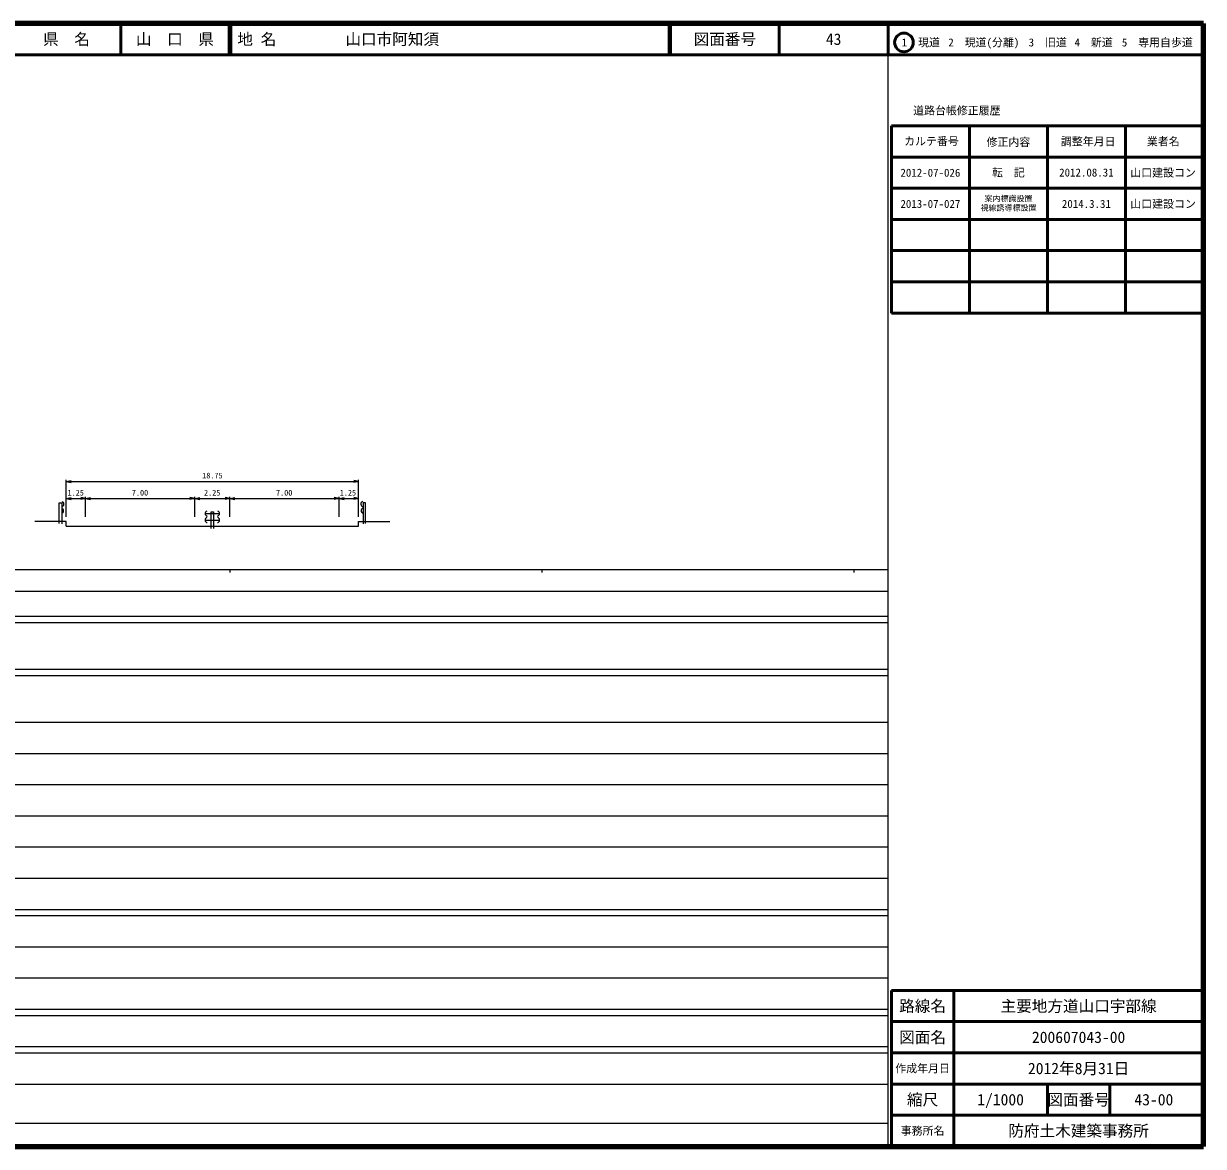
# Model space of a CAD drawing. Units: millimetres, scale not verified. Extents: x 40000 to 680000, y 20000 to 380000.
# Drawn here: x 301884 to 680000, y 20000 to 380000 of the extents above; entities that cross this region are included whole.
import ezdxf
from ezdxf.enums import TextEntityAlignment as Align

# ---------------------------------------------------------------- set-up
doc = ezdxf.new("R2010")
doc.units = ezdxf.units.MM
doc.header["$LTSCALE"] = 1000
for name, color, linetype, lineweight in [('M-BGD', 7, 'Continuous', 25), ('M-STR-HTXT', 7, 'Continuous', 13), ('M-TTL', 2, 'Continuous', 140), ('M-TTL-BAND', 7, 'Continuous', 25), ('M-TTL-FRAM', 2, 'Continuous', 50), ('M-TTL-LINE', 7, 'Continuous', 50)]:
    doc.layers.add(name, color=color, linetype=linetype, lineweight=lineweight)
doc.layers.add('M-TTL-TXT', color=7, linetype='Continuous')
doc.styles.add('ＭＳ ゴシック', font='')
doc.styles.get('ＭＳ ゴシック').set_extended_font_data('MS Gothic')

msp = doc.modelspace()

# ---------------------------------------------------------------- linework, layer by layer
at = {"layer": 'M-BGD'}
for p, q in [((315517, 220351), (305517, 220351)), ((315517, 218887), (315517, 220351)), ((360043, 222902), (364710, 222902)), ((360043, 220821), (364710, 220821)), ((409267, 218887), (409267, 220351)), ((409267, 220351), (419267, 220351)), ((315517, 218887), (409267, 218887))]:
    msp.add_line(p, q, dxfattribs=at)
for points in [[(313319, 219703), (313319, 226338), (314106, 226338), (314106, 219628)], [(362011, 218164), (362011, 223442), (362798, 223442), (362798, 218164)], [(411465, 219703), (411465, 226338), (410678, 226338), (410678, 219628)]]:
    msp.add_lwpolyline(points, dxfattribs=at)
for centre, start, end in [((313999, 225925), 277.44639, 74.57178), ((313899, 223792), 284.5291, 74.57178), ((360867, 222902), 105.42822, 262.55361), ((363886, 222902), 277.44639, 74.57178), ((410785, 225925), 105.42822, 262.55361), ((410885, 223792), 105.42822, 255.4709), ((360867, 220821), 105.42822, 262.55361), ((363886, 220821), 277.44639, 74.57178)]:
    msp.add_arc(centre, 824, start, end, dxfattribs=at)
at = {"layer": 'M-STR-HTXT'}
for p, q in [((315517, 221815), (315517, 233728)), ((315517, 233228), (317080, 233540)), ((315517, 233228), (409267, 233228)), ((315517, 233228), (317080, 232915)), ((409267, 233228), (407705, 233540)), ((409267, 233228), (407705, 232915)), ((409267, 221815), (409267, 233728)), ((315517, 227729), (317080, 228041)), ((315517, 227729), (317080, 227416)), ((315638, 227729), (321767, 227729)), ((321767, 227729), (320205, 228041)), ((321767, 227729), (320205, 227416)), ((321767, 221815), (321767, 228228)), ((321767, 227729), (323330, 228041)), ((321767, 227729), (323330, 227416)), ((321786, 227729), (356888, 227729)), ((356767, 227729), (355205, 228041)), ((356767, 227729), (355205, 227416)), ((356767, 221815), (356767, 228228)), ((356767, 227729), (358330, 228041)), ((356767, 227729), (358330, 227416)), ((356874, 227729), (368036, 227729)), ((368017, 227729), (366455, 228041)), ((368017, 227729), (366455, 227416)), ((368017, 221815), (368017, 228228)), ((368017, 227729), (369580, 228041)), ((368017, 227729), (369580, 227416)), ((368127, 227729), (403017, 227729)), ((403017, 227729), (401455, 228041)), ((403017, 227729), (401455, 227416)), ((403017, 221815), (403017, 228228)), ((403017, 227729), (404580, 228041)), ((403017, 227729), (409267, 227729)), ((403017, 227729), (404580, 227416)), ((409267, 227729), (407705, 228041)), ((409267, 227729), (407705, 227416))]:
    msp.add_line(p, q, dxfattribs=at)
at = {"layer": 'M-TTL'}
for p, q in [((680000, 380000), (40000, 380000)), ((680000, 20000), (680000, 380000)), ((40000, 20000), (680000, 20000))]:
    msp.add_line(p, q, dxfattribs=at)
at = {"layer": 'M-TTL-BAND'}
for p, q in [((579000, 20000), (579000, 370000)), ((40000, 205000), (579000, 205000)), ((368000, 205000), (368000, 204000)), ((468000, 205000), (468000, 204000)), ((568000, 205000), (568000, 204000)), ((68000, 198000), (579000, 198000)), ((40000, 190000), (579000, 190000)), ((40000, 188000), (579000, 188000)), ((40000, 173000), (579000, 173000)), ((40000, 171000), (579000, 171000)), ((40000, 156000), (579000, 156000)), ((46000, 146000), (579000, 146000)), ((52000, 136000), (579000, 136000)), ((46000, 126000), (579000, 126000)), ((52000, 116000), (579000, 116000)), ((46000, 106000), (579000, 106000)), ((40000, 96000), (579000, 96000)), ((40000, 94000), (579000, 94000)), ((49000, 84000), (579000, 84000)), ((40000, 74000), (579000, 74000)), ((40000, 64000), (579000, 64000)), ((40000, 62000), (579000, 62000)), ((40000, 52000), (579000, 52000)), ((40000, 50000), (579000, 50000)), ((40000, 40000), (579000, 40000)), ((68000, 27500), (579000, 27500))]:
    msp.add_line(p, q, dxfattribs=at)
at = {"layer": 'M-TTL-FRAM'}
for p, q in [((580000, 347197), (580000, 287197)), ((580000, 347197), (680000, 347197)), ((580000, 287197), (680000, 287197)), ((680000, 70000), (580000, 70000)), ((580000, 70000), (580000, 20000))]:
    msp.add_line(p, q, dxfattribs=at)
at = {"layer": 'M-TTL-LINE'}
for p, q in [((333000, 380000), (333000, 370000)), ((367750, 380000), (367750, 370000)), ((368250, 380000), (368250, 370000)), ((508747, 380000), (508747, 370000)), ((509247, 380000), (509247, 370000)), ((543997, 380000), (543997, 370000)), ((579000, 380000), (579000, 370000)), ((40000, 370000), (680000, 370000)), ((605000, 347197), (605000, 287197)), ((630000, 347197), (630000, 287197)), ((655000, 347197), (655000, 287197)), ((580000, 337197), (680000, 337197)), ((580000, 327197), (680000, 327197)), ((580000, 317197), (680000, 317197)), ((580000, 307197), (680000, 307197)), ((580000, 297197), (680000, 297197)), ((600000, 70000), (600000, 20000)), ((680000, 60000), (580000, 60000)), ((680000, 50000), (580000, 50000)), ((680000, 40000), (580000, 40000)), ((630000, 40000), (630000, 30000)), ((650000, 40000), (650000, 30000)), ((680000, 30000), (580000, 30000))]:
    msp.add_line(p, q, dxfattribs=at)
msp.add_circle((584031, 373958), 3000, dxfattribs=at)

# ---------------------------------------------------------------- texts
at = {"layer": 'M-STR-HTXT', "style": 'ＭＳ ゴシック'}
for s, p in [('18.75', (362392, 233628)), ('1.25', (318582, 228128)), ('7.00', (339197, 228128)), ('2.25', (362329, 228128)), ('7.00', (385408, 228128)), ('1.25', (405826, 228128))]:
    msp.add_text(s, height=1833, dxfattribs=at).set_placement(p, align=Align.BOTTOM_CENTER)
at = {"layer": 'M-TTL-TXT', "style": 'ＭＳ ゴシック'}
for s, height, p in [('県\u3000名', 3666, (315625, 375000)), ('山\u3000口\u3000県', 3666, (350375, 375000)), ('図面番号', 3666, (526622, 375000)), ('43', 3666, (561497, 375000)), ('1\u3000現道', 2566, (589448, 373958)), ('2\u3000現道(分離)', 2566, (609619, 373958)), ('3\u3000旧道', 2566, (630121, 373958)), ('4\u3000新道', 2566, (644824, 373958)), ('5\u3000専用自歩道', 2566, (665228, 373958)), ('道路台帳修正履歴', 2566, (600968, 352113)), ('カルテ番号', 2566, (592839, 342277)), ('修正内容', 2566, (617509, 342023)), ('調整年月日', 2566, (643089, 342197)), ('業者名', 2566, (667134, 342197)), ('2012-07-026', 2566, (592500, 332189)), ('転\u3000記', 2566, (617500, 332245)), ('2012.08.31', 2566, (642500, 332245)), ('山口建設コン', 2566, (667077, 332189)), ('2013-07-027', 2566, (592500, 322189)), ('視線誘導標設置', 1833, (617534, 320911)), ('案内標識設置', 1833, (617534, 323911)), ('2014.3.31', 2566, (642500, 322189)), ('山口建設コン', 2566, (667077, 322189)), ('路線名', 3666, (590000, 65000)), ('路線名', 3666, (590000, 65000)), ('主要地方道山口宇部線', 3666, (640000, 65000)), ('図面名', 3666, (590000, 55000)), ('図面名', 3666, (590000, 55000)), ('200607043-00', 3666, (640000, 55000)), ('作成年月日', 2566, (590000, 45000)), ('作成年月日', 2566, (590000, 45000)), ('2012年8月31日', 3666, (640000, 45000)), ('縮尺', 3666, (590000, 35000)), ('縮尺', 3666, (590000, 35000)), ('1/1000', 3666, (615000, 35000)), ('図面番号', 3666, (640000, 35000)), ('図面番号', 3666, (640000, 35000)), ('43-00', 3666, (664125, 35000)), ('事務所名', 2566, (590000, 25000)), ('事務所名', 2566, (590000, 25000)), ('防府土木建築事務所', 3666, (640000, 25000))]:
    msp.add_text(s, height=height, dxfattribs=at).set_placement(p, align=Align.MIDDLE_CENTER)
for s, p in [('地 名', (370380, 375000)), ('山口市阿知須', (405024, 375000))]:
    msp.add_text(s, height=3666, dxfattribs=at).set_placement(p, align=Align.MIDDLE_LEFT)

doc.saveas('drawing.dxf')
